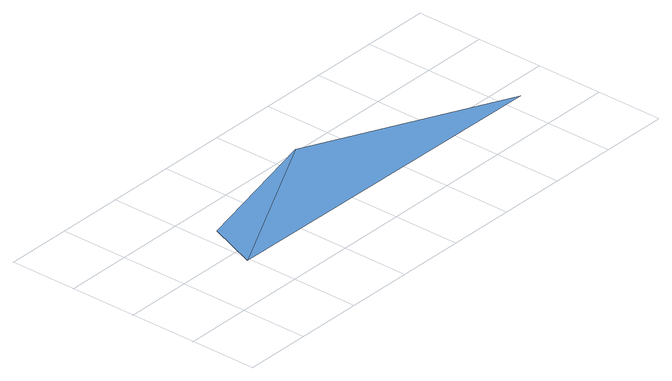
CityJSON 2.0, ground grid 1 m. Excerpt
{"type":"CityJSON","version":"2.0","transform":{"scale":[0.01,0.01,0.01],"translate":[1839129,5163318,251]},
"CityObjects":{
"waterbody1":{"type":"WaterBody","attributes":{"class":"unknow","usage":"unknow"},"geometry":[{"type":"MultiSurface","lod":"3","boundaries":[[[0,1,2]],[[2,1,3]]],"semantics":{"surfaces":[{"type":"WaterSurface"}],"values":[0,0]}}]}
},
"vertices":[
[126,152,83],[97,76,83],[343,205,83],[629,71,83]
]}
